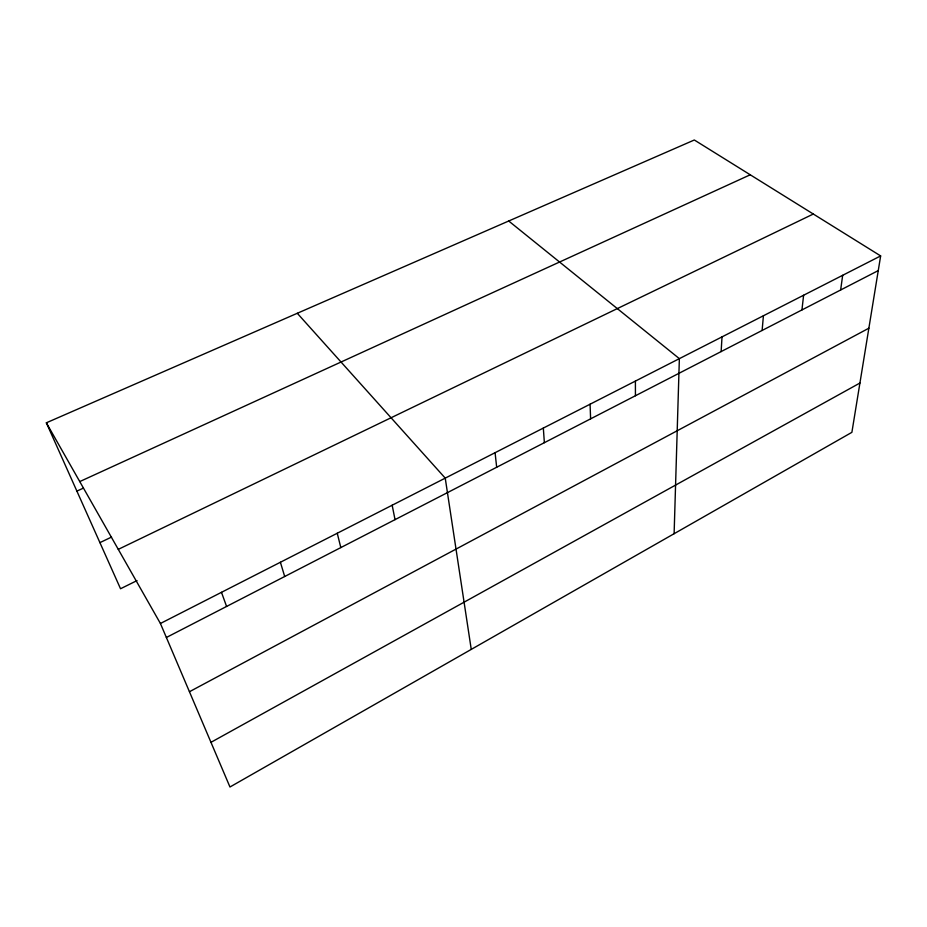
<?xml version="1.0" encoding="UTF-8"?>
<svg xmlns="http://www.w3.org/2000/svg" width="927" height="927" viewBox="0 0 927 927"><rect width="100%" height="100%" fill="white"/><g stroke="black" fill="none" stroke-linecap="round" stroke-linejoin="round"><path stroke-width="1.39" d="M674.114 533.709L679.364 358.645L508.714 221.008M721.136 351.576L722.017 336.883M762.121 330.452L763.419 315.748M801.936 309.931L803.616 295.238M840.638 289.989L842.678 275.296M880.65 255.922L851.89 432.33L229.966 787L160.417 623.489L46.35 422.805L694.323 140L880.65 255.922L160.417 623.489M210.962 742.33L859.932 383.025M189.444 691.727L868.866 328.204M166.373 637.486L878.251 270.603M137.022 580.592L120.533 588.749L46.35 422.805M118.285 549.363L813.315 214.033M99.919 542.631L111.53 537.081M76.895 491.113L83.314 488.158M79.757 481.577L750.233 174.786M297.289 313.28L445.238 478.123L471.252 649.398M221.483 592.318L226.582 606.455M280.394 562.249L284.693 576.513M337.254 533.234L340.812 547.59M392.167 505.215L395.029 519.641M495.076 452.7L496.675 467.254M543.326 428.065L544.369 442.677M590.082 404.207L590.603 418.853M635.401 381.078L635.435 395.748"/></g></svg>
